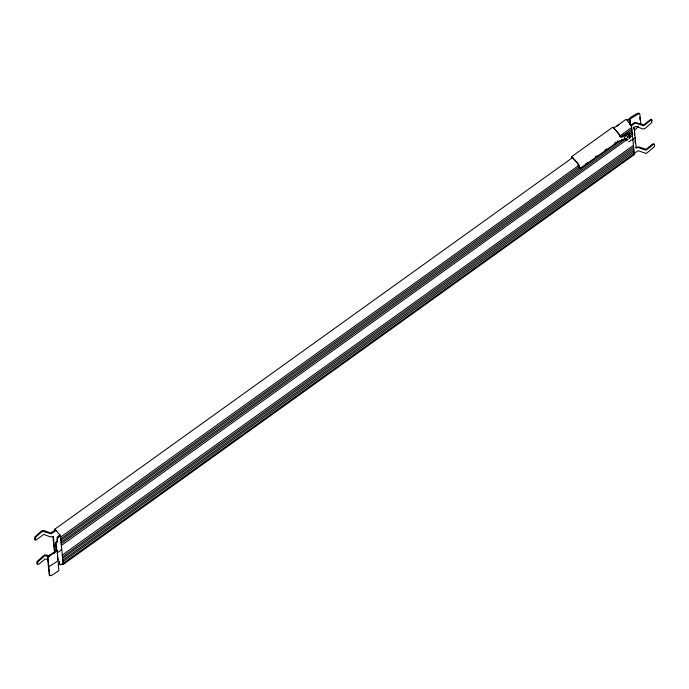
<?xml version="1.0" encoding="UTF-8"?>
<svg xmlns="http://www.w3.org/2000/svg" width="689" height="689" viewBox="0 0 689 689"><rect width="100%" height="100%" fill="white"/><g stroke="black" fill="none" stroke-linecap="round" stroke-linejoin="round"><path stroke-width="1.03" d="M628.842 134.303L628.876 133.261L627.757 133.175L620.763 136.741L619.6 136.112M629.367 134.941L629.401 133.89L628.282 133.812L621.289 137.378L620.126 136.749L618.903 133.718L612.926 127.06L571.741 156.618L571.93 158.573M60.554 535.422L57.282 538.643L57.566 541.571L56.222 543.388L56.98 551.14L49.729 555.868L47.972 557.797L49.694 575.703L51.606 575.41L58.866 570.673L58.238 563.912M57.161 550.261L57.928 560.906L48.833 566.754L48.368 566.074M631.15 139.746L629.539 141.555L628.514 141.633M628.127 139.574L625.819 140.582L624.156 138.033L625.19 136.31L627.438 134.691L628.747 134.381L628.868 135.604M625.819 140.582L625.698 139.359L624.251 137.611M57.161 553.164L61.665 549.426M58.109 562.93L59.512 561.759L59.797 564.696L60.356 564.902L63.216 563.102M628.747 134.381L630.202 136.138L627.886 137.137L625.698 139.359M629.376 138.653L630.314 137.352L630.202 136.138M634.431 130.712L638.582 126.147M616.862 126.242L619.11 124.631M54.965 530.573L54.836 529.186L572.568 157.626M614.545 127.499L626.06 119.326L631.245 125.587L631.692 127.474L619.445 136.258M55.74 529.815L50.607 533.002L43.708 530.401L41.883 530.711L34.872 536.877L34.605 539.478L35.139 539.659M56.154 530.53L51.158 533.829L42.46 531.305L36.569 536.266L35.027 538.445L35.182 540.073L35.716 540.245L43.683 534.406L50.581 537.007L53.372 536.361L54.853 551.751M60.029 534.793L57.213 537.067L57.041 540.934L55.508 542.682L55.904 551.157L49.255 555.196L47.507 557.125L49.229 575.031L49.823 575.281M630.513 125.372L634.879 122.366L643.879 124.838L650.916 119.171L651.467 119.335L651.622 120.963M631.038 126.009L635.456 123.038L643.578 125.803L650.347 120.48L652.044 119.929L651.768 122.53L644.766 128.688L642.94 128.998L635.766 126.294L634.173 127.586L636.154 148.101L637.807 147.463L645.929 150.228L653.852 144.19L654.395 144.354L654.55 145.982L654.119 146.955L646.248 153.483L638.117 150.719L633.708 153.69M579.371 166.764L60.761 538.953L60.486 537.239L579.216 165.136M621.357 136.637L631.847 129.101L631.692 127.474M622.537 139.264L61.08 542.209L60.796 540.503L580.405 167.763M585.65 163.999L587.398 162.742M595.27 157.092L597.019 155.835M604.89 150.185L606.639 148.936M614.51 143.286L616.259 142.029M628.506 133.244L632.002 130.729L631.847 129.101M55.998 545.447L54.362 546.618L53.837 545.981M628.661 134.872L632.158 132.357L632.002 130.729M627.231 139.385L61.39 545.464L61.106 543.759L625.319 139.006M629.694 135.871L632.321 133.985L632.158 132.357M628.979 138.127L632.476 135.612L632.321 133.985M631.891 140.194L635.163 137.843M633.415 145.388L633.57 147.015L62.484 556.858L62.208 555.153L633.415 145.388L632.476 135.612M633.734 148.643L633.889 150.271L62.802 560.114L62.518 558.409L633.734 148.643L633.57 147.015M634.044 151.899L634.199 153.526L63.112 563.369L62.837 561.664L634.044 151.899L633.889 150.271M62.613 564.205L63.112 564.515L634.19 154.672L634.199 153.526M625.474 138.73L617.938 141.727L580.035 168.435L579.113 168.125L578.829 165.196L577.718 163.276L571.741 156.618M617.413 141.09L617.964 140.797M627.395 119.567L629.203 119.137M627.92 120.196L629.729 119.774L630.211 124.778M613.451 127.698L619.497 135.001M572.266 157.256L577.752 163.603L578.588 167.496L579.509 167.806M634.19 154.672L633.699 154.362M54.836 529.186L59.788 534.897L60.606 537.317M635.628 147.472L638.419 146.826L646.23 149.263L652.113 144.311L653.818 143.76M37.49 564.076L36.956 563.903L36.801 562.276L37.223 561.302L44.234 555.136L46.06 554.826L49.014 555.945M48.678 556.686L44.811 555.73L37.8 561.897L37.533 564.498L39.239 563.946L45.121 558.986L48.006 559.571M59.831 564.274L59.271 564.058L58.987 561.13M639.349 113.418L638.384 113.048L636.3 113.892L630.168 117.612L629.384 119.18L629.961 123.434M60.761 538.953L60.916 540.581M61.08 542.209L61.235 543.836M61.39 545.464L62.329 555.231M62.484 556.858L62.647 558.486M62.802 560.114L62.957 561.742M63.112 563.369L63.112 564.515M626.447 135.388L627.886 137.137M630.633 125.131L630.091 118.939L638.91 113.676L639.874 114.055L640.804 123.701M57.566 556.101L58.1 560.028M639.728 117.276L640.003 120.17M633.647 126.957L633.846 129.007M634.242 133.106L634.44 135.156M634.931 140.289L635.232 143.364M629.401 121.143L629.686 124.149M52.95 536.748L54.526 553.164"/></g></svg>
